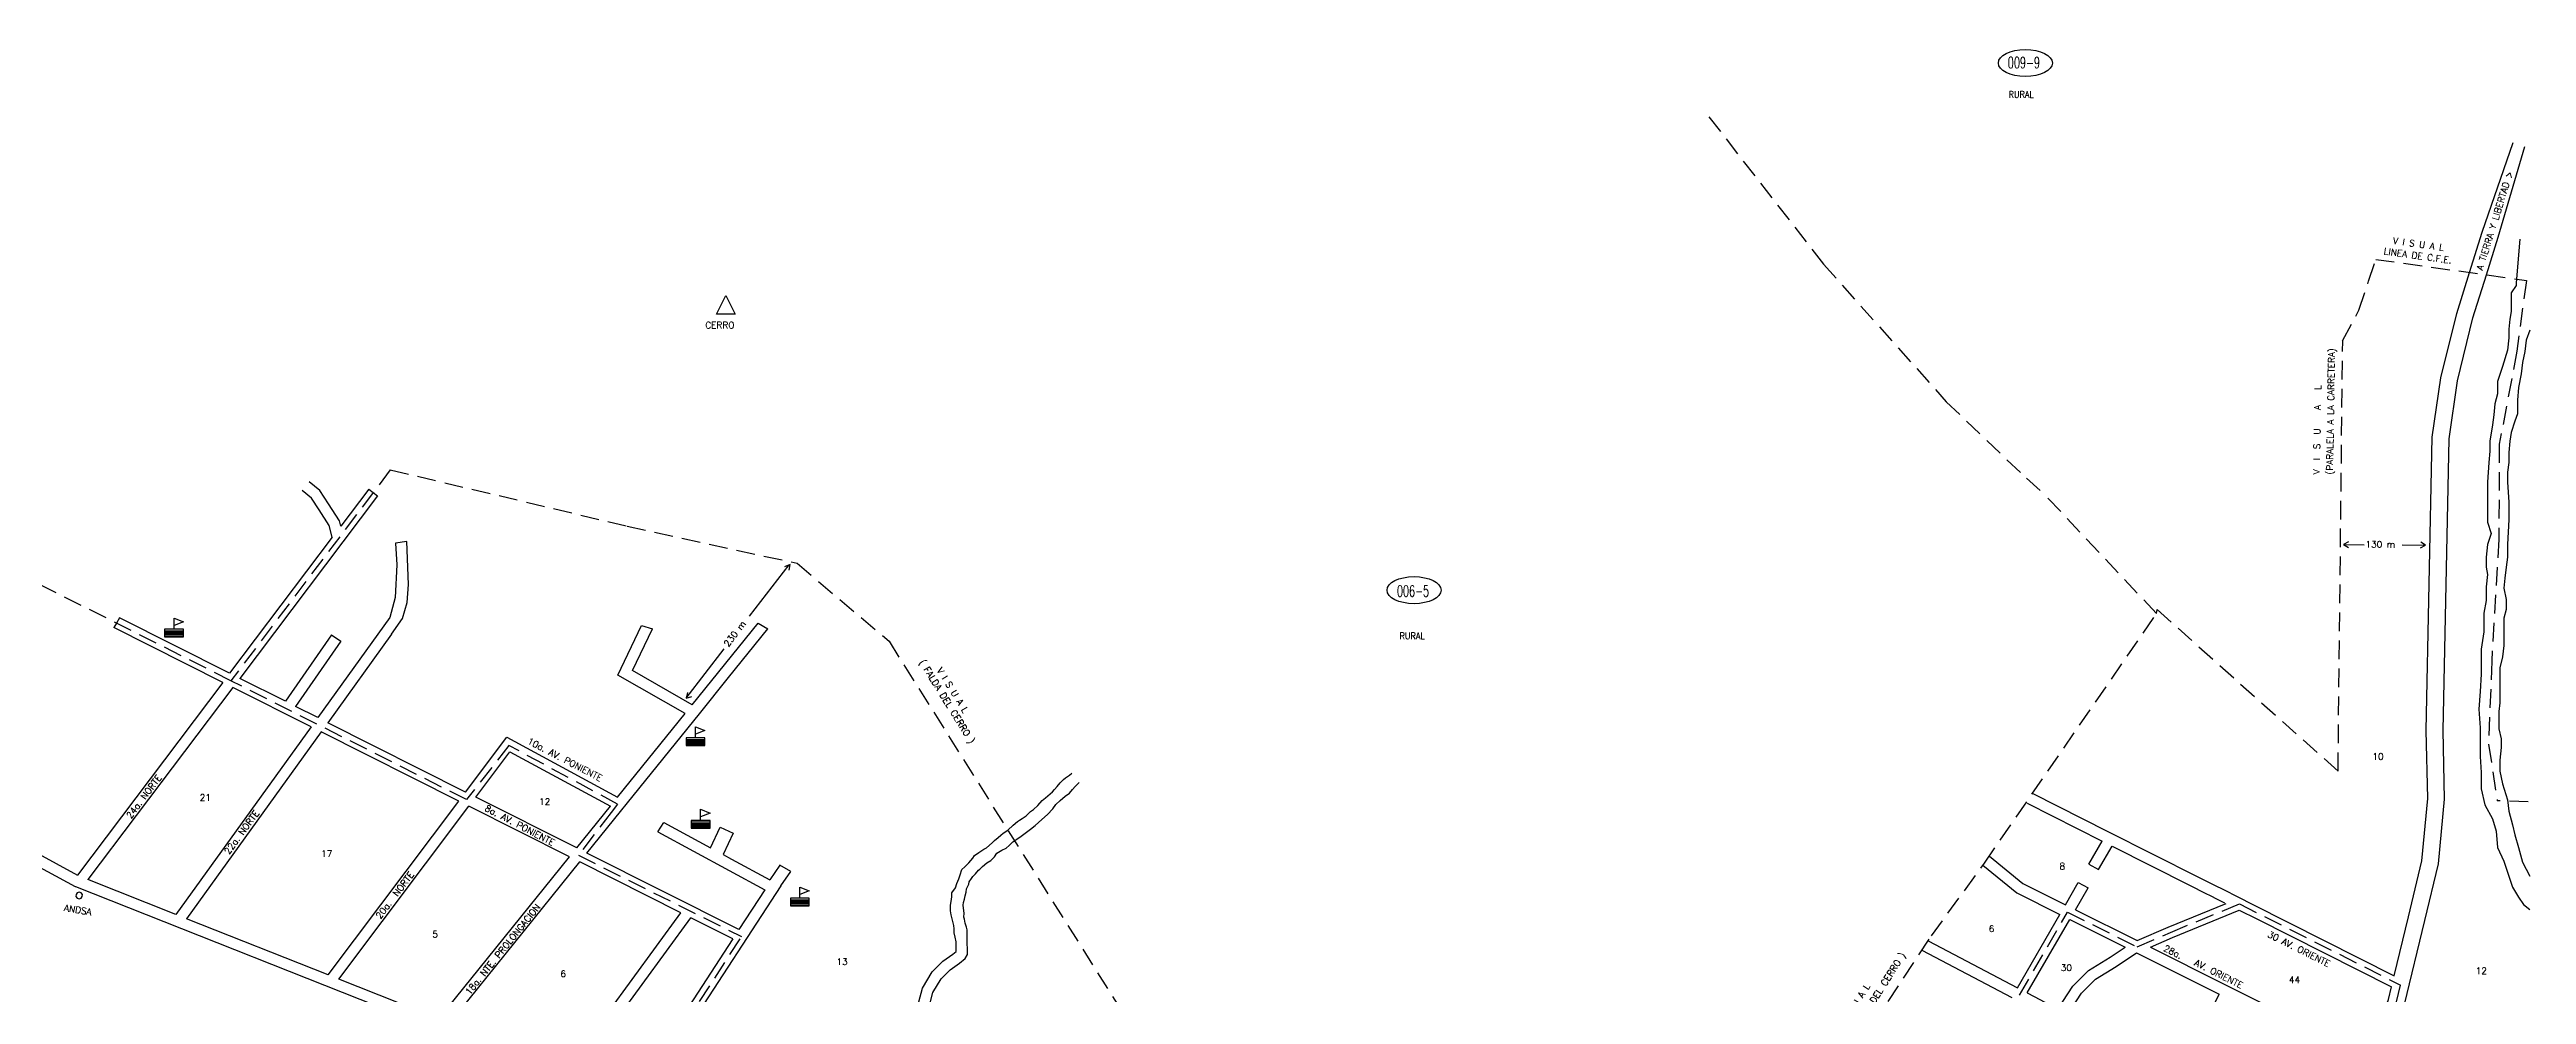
# Model space of a CAD drawing. Extents: x 400988 to 407997, y 1792700 to 1796871.
# Drawn here: x 402801 to 405457, y 1795858 to 1796871 of the extents above; entities that cross this region are included whole.
import ezdxf

# ---------------------------------------------------------------- set-up
doc = ezdxf.new("R2010")
doc.units = 0
doc.header["$LTSCALE"] = 80
doc.header["$MEASUREMENT"] = 0
doc.linetypes.add('HIDDEN', pattern=[0.375, 0.25, -0.125])
doc.layers.get('0').update_dxf_attribs({"linetype": 'CONTINUOUS'})
for name, color, linetype in [('4', 9, 'CONTINUOUS'), ('6', 10, 'CONTINUOUS'), ('9', 5, 'CONTINUOUS'), ('A', 3, 'CONTINUOUS'), ('C', 1, 'CONTINUOUS'), ('D', 6, 'CONTINUOUS'), ('F', 15, 'CONTINUOUS'), ('L', 14, 'CONTINUOUS')]:
    doc.layers.add(name, color=color, linetype=linetype)
doc.styles.add('ROMANS', font='ROMANS', dxfattribs={"height": 7})

# ---------------------------------------------------------------- blocks, each defined once
blk = doc.blocks.new('ELL')
blk.add_circle((0, 0), 1)
blk = doc.blocks.new('ESC')
for p, q in [((0, -2), (0, 10)), ((0, 10), (10, 6)), ((10, 6), (0, 2)), ((-10, -3.5), (10, -3.5)), ((-10, -5), (10, -5)), ((-10, -6.5), (10, -6.5)), ((-10, -8), (10, -8)), ((-10, -9.5), (10, -9.5))]:
    blk.add_line(p, q)
blk.add_lwpolyline([(-10, -2), (-10, -10), (10, -10), (10, -2)], close=True)

msp = doc.modelspace()

# ---------------------------------------------------------------- linework, layer by layer
at = {"layer": '4', "color": 9, "linetype": 'HIDDEN'}
for p, q in [((402996, 1796194.125), (401776.375, 1796808)), ((405255.40625, 1796097.375), (405260.375, 1796558.875)), ((403166.75, 1796420.5), (402996, 1796194.125)), ((405060.71875, 1796266.25), (404940.875, 1796393.875))]:
    msp.add_line(p, q, dxfattribs=at)
for points in [[(404580.78125, 1796799.125), (404703.78125, 1796641), (404703.78125, 1796641), (404835.3125, 1796493.5), (404835.3125, 1796493.5), (404921.1875, 1796411.5), (404921.1875, 1796411.5), (404940.875, 1796393.875)], [(405260.364918, 1796558.900657), (405277.763906, 1796591.706394), (405288.152289, 1796622.886122), (405295.943576, 1796646.270917), (405457.327084, 1796623.741755)], [(405457.327084, 1796623.741755), (405447.16319, 1796547.884841), (405428.352543, 1796448.125428), (405427.892473, 1796346.138927), (405420.198948, 1796215.23692), (405416.849159, 1796126.263312), (405425.960071, 1796066.31565), (405425.865634, 1796065.404087)], [(403166.75, 1796420.5), (403420.96875, 1796360.125), (403603, 1796320.25)], [(403603, 1796320.25), (403701.625, 1796236.5), (403958, 1795829), (403971.34375, 1795819.375), (403998.75, 1795757.625), (404005.6875, 1795747.375)], [(404876.15625, 1795998.375), (405060.71875, 1796266.25), (405061.4375, 1796270.5), (405255.40625, 1796097.375)], [(403410.53125, 1796061.875), (403294, 1796124.75), (403248.65625, 1796066.625), (402996, 1796194.125)], [(405639.077362, 1796058.408851), (405425.865634, 1796065.404087)], [(403410.528392, 1796061.905785), (403403.621951, 1796052.964672), (403368.474622, 1796007.021533), (403543.498446, 1795919.707652)], [(404175.375, 1795574), (404283.8125, 1795509.125), (404375.25, 1795473.875), (404493.40625, 1795467.75), (404525.3125, 1795474.5), (404819.34375, 1795920.5), (404876.15625, 1795998.375)], [(404913.885566, 1795856.87224), (404965.391955, 1795946.017656)], [(404965.391955, 1795946.017656), (405039.965496, 1795908.698558)], [(405039.965496, 1795908.698558), (405075.622007, 1795924.21483), (405149.680454, 1795954.735923)], [(405149.680454, 1795954.735923), (405322.453608, 1795867.588247)], [(403396.28125, 1795734), (403482.25, 1795824.75), (403543.5, 1795919.75)], [(405252.132318, 1795698.110722), (405265.811515, 1795725.624299), (405295.849723, 1795789.013873), (405318.102282, 1795849.624167), (405322.453608, 1795867.588247)]]:
    msp.add_lwpolyline(points, dxfattribs=at)
at = {"layer": '6', "color": 10}
for p, q in [((403143.625, 1796399.875), (403148.40625, 1796396.25)), ((402876.34375, 1796261.75), (402873.09375, 1796256)), ((402994.53125, 1796202.25), (402876.34375, 1796261.75))]:
    msp.add_line(p, q, dxfattribs=at)
at = {"layer": '6', "color": 10, "linetype": 'CONTINUOUS'}
for points in [[(405409.780076, 1796675.451598), (405443.042412, 1796771.780666)], [(405426.972799, 1796670.121467), (405455.638423, 1796767.278368)]]:
    msp.add_lwpolyline(points, dxfattribs=at)
at = {"layer": '6', "color": 10}
for points in [[(405396.386328, 1796632.249094), (405409.780076, 1796675.451598)], [(405414.449741, 1796629.727439), (405426.972799, 1796670.121467)], [(403104.583441, 1796348.103312), (403101.110929, 1796360.843006), (403090.638926, 1796377.607622), (403082.415102, 1796389.950286), (403072.155783, 1796398.16235)], [(403113.719718, 1796360.215676), (403112.22412, 1796365.702616), (403100.72306, 1796384.114645), (403091.368435, 1796398.154464), (403079.65469, 1796407.530722)], [(403143.626233, 1796399.864064), (403113.719718, 1796360.215676)], [(403104.583441, 1796348.103312), (402994.538037, 1796202.211263)]]:
    msp.add_lwpolyline(points, dxfattribs=at)
at = {"layer": '9', "color": 5}
for points in [[(405450.403164, 1796667.813164), (405446.395415, 1796621.022805), (405446.395415, 1796618.349071), (405441.051751, 1796610.327866), (405441.051751, 1796602.306662), (405441.051751, 1796590.274856), (405439.715835, 1796582.253651), (405438.379919, 1796571.558712), (405438.379919, 1796562.200641), (405437.044003, 1796548.831967), (405431.700338, 1796531.452691), (405426.356674, 1796515.410282), (405426.356674, 1796502.041609), (405423.684842, 1796491.34667), (405422.348926, 1796479.314863), (405421.01301, 1796468.619924), (405418.341177, 1796451.240648), (405418.341177, 1796440.545709), (405417.005261, 1796428.513903), (405415.669345, 1796407.124025), (405415.669345, 1796364.344269), (405419.677093, 1796352.312462), (405415.669345, 1796340.280656), (405414.333429, 1796326.911982), (405414.333429, 1796316.217043), (405415.669345, 1796308.195839), (405414.333429, 1796294.827165), (405414.333429, 1796280.121624), (405411.661597, 1796266.75295), (405411.661597, 1796246.699939), (405408.989765, 1796227.983796), (405408.989765, 1796215.95199), (405408.989765, 1796201.246448)], [(405461.090492, 1796570.221845), (405457.082744, 1796559.526906), (405455.746828, 1796547.495099), (405453.074996, 1796535.463293), (405451.73908, 1796523.431487), (405449.067248, 1796508.725945), (405447.731331, 1796495.357272), (405447.731331, 1796480.651731), (405445.059499, 1796472.630526), (405441.051751, 1796460.59872), (405439.715835, 1796451.240648), (405438.379919, 1796439.208842), (405438.379919, 1796428.513903), (405437.044003, 1796417.818964), (405437.044003, 1796407.124025), (405438.379919, 1796385.734147), (405438.379919, 1796379.04981), (405438.379919, 1796367.018003), (405437.044003, 1796340.280656), (405437.044003, 1796326.911982), (405435.708087, 1796316.217043), (405434.372171, 1796304.185237), (405433.036254, 1796293.490298), (405435.708087, 1796281.458491), (405435.708087, 1796270.763552), (405433.036254, 1796261.40548), (405433.036254, 1796244.026204), (405433.036254, 1796231.994398), (405431.700338, 1796219.962592), (405429.028506, 1796207.930785), (405429.028506, 1796197.235846), (405429.025962, 1796170.55127), (405427.689621, 1796161.193198), (405427.689621, 1796151.835126), (405427.689621, 1796142.477055), (405430.362302, 1796131.782116), (405430.362302, 1796122.424044), (405429.025962, 1796109.05537), (405429.025962, 1796097.023564), (405431.698642, 1796083.65489), (405437.044003, 1796066.275614), (405438.380343, 1796054.243808), (405442.389363, 1796039.538267), (405445.062044, 1796028.843328), (405449.071064, 1796015.474654), (405453.080085, 1795999.432245), (405461.098126, 1795984.726704)], [(405408.989765, 1796201.246448), (405407.644518, 1796182.583076), (405406.308178, 1796163.866933), (405407.644518, 1796143.813922), (405407.644518, 1796126.434646), (405407.644518, 1796113.065972), (405408.980859, 1796095.686697), (405408.980859, 1796078.307421), (405412.989879, 1796060.928145), (405421.00792, 1796046.222603), (405425.016941, 1796032.85393), (405426.353281, 1796015.474654), (405433.034982, 1796000.769113), (405438.380343, 1795984.726704), (405442.389363, 1795972.694898), (405449.071064, 1795961.999959), (405454.416425, 1795953.978754), (405461.098126, 1795948.631285)], [(403773.467037, 1795903.690689), (403773.482784, 1795903.895478), (403773.482784, 1795908.61309), (403773.482784, 1795914.274224), (403772.539607, 1795918.991836), (403771.59643, 1795923.709448), (403771.59643, 1795927.955299), (403771.124842, 1795931.729388), (403770.181665, 1795935.975239), (403768.326613, 1795943.091604), (403767.383436, 1795947.337455), (403767.383436, 1795953.47035), (403768.326613, 1795957.24444), (403768.798201, 1795962.433813), (403768.798201, 1795966.679664), (403773.042497, 1795971.869037), (403774.457262, 1795976.586649), (403776.343616, 1795981.776022), (403777.758381, 1795986.021872), (403779.644735, 1795991.683007), (403782.945854, 1795994.513574), (403787.19015, 1795998.759424), (403791.434446, 1796003.948797), (403793.320799, 1796006.779365), (403798.036684, 1796010.081693), (403799.923037, 1796011.496976), (403803.224156, 1796013.384021), (403806.053687, 1796014.799305), (403812.187432, 1796020.392909), (403814.545375, 1796022.751715), (403818.78967, 1796026.054043), (403821.619201, 1796028.412849), (403823.977143, 1796030.771655), (403829.164616, 1796034.073983), (403834.823677, 1796039.263356), (403839.539561, 1796043.037446), (403841.425915, 1796044.452729), (403844.255446, 1796046.339774), (403848.499741, 1796049.170341), (403853.215626, 1796053.887953), (403856.516745, 1796056.246759), (403861.232629, 1796060.49261), (403865.948513, 1796065.681983), (403869.249632, 1796068.51255), (403876.795047, 1796075.117206), (403879.152989, 1796077.476012), (403881.98252, 1796080.778341), (403885.283639, 1796084.55243), (403888.584758, 1796088.32652), (403890.9427, 1796090.213564), (403895.186996, 1796093.044131), (403897.544938, 1796094.931176)], [(403781.971376, 1795940.692851), (403782.005773, 1795944.911119), (403781.534185, 1795950.100492), (403781.062596, 1795953.40282), (403781.534185, 1795956.233387), (403782.477361, 1795960.007477), (403783.420538, 1795963.309805), (403784.363715, 1795967.555656), (403784.835304, 1795970.857984), (403787.193246, 1795976.047357), (403787.664834, 1795978.406163), (403790.022776, 1795982.180252), (403791.437542, 1795984.067297), (403794.267072, 1795986.897864), (403797.568191, 1795991.143715), (403798.982956, 1795992.087237), (403801.812487, 1795994.917805), (403806.528371, 1795998.691894), (403810.772667, 1796001.522461), (403814.545375, 1796005.296551), (403817.374905, 1796009.07064), (403822.562378, 1796012.372968), (403827.278262, 1796014.731774), (403830.579381, 1796017.562342), (403834.352089, 1796021.336431), (403838.596384, 1796024.166998), (403843.312269, 1796027.469326), (403847.556565, 1796030.771655), (403853.215626, 1796035.017505), (403858.403098, 1796038.791595), (403865.476925, 1796045.396252), (403871.607574, 1796050.585625), (403877.266636, 1796056.71852), (403880.567755, 1796061.436132), (403885.283639, 1796065.681983), (403890.471112, 1796070.399594), (403895.186996, 1796073.701923), (403898.488115, 1796077.476012), (403901.317645, 1796080.778341), (403905.561941, 1796085.024191)], [(403785.90751, 1795900.474009), (403785.744083, 1795901.536672), (403785.744083, 1795907.197807), (403785.272495, 1795911.443657), (403785.272495, 1795917.104791), (403785.272495, 1795922.294165), (403785.272495, 1795927.011776), (403784.800906, 1795929.842344), (403783.386141, 1795934.088194), (403782.442964, 1795938.334045), (403781.971376, 1795940.692851)], [(403731.879178, 1795756.043552), (403736.456473, 1795770.483102), (403735.950071, 1795783.653453), (403734.788893, 1795797.591735), (403733.67688, 1795808.158994), (403730.50508, 1795822.753605), (403731.214358, 1795840.490829), (403737.340155, 1795864.320446), (403747.954136, 1795882.015669), (403759.278679, 1795893.343575), (403769.974272, 1795900.895648), (403773.467037, 1795903.690689)], [(403742.865309, 1795750.988737), (403748.52804, 1795768.852409), (403747.930907, 1795784.382474), (403746.736642, 1795798.717918), (403745.542376, 1795810.066812), (403742.556712, 1795823.804946), (403743.153845, 1795838.737701), (403748.52804, 1795859.643558), (403757.485033, 1795874.576313), (403767.039158, 1795884.133276), (403777.190417, 1795891.300998), (403783.161745, 1795896.07948), (403785.90751, 1795900.474009)]]:
    msp.add_lwpolyline(points, dxfattribs=at)
at = {"layer": 'D', "color": 6}
for p, q in [((402829.8125, 1795965), (402829.78125, 1795962.75)), ((402829.78125, 1795962.75), (402831.03125, 1795960.875)), ((402831.125, 1795966.75), (402829.8125, 1795965)), ((402831.03125, 1795960.875), (402833.125, 1795960.25)), ((402833.25, 1795967.375), (402831.125, 1795966.75)), ((402833.125, 1795960.25), (402835.25, 1795960.875)), ((402835.34375, 1795966.625), (402833.25, 1795967.375)), ((402835.25, 1795960.875), (402836.5625, 1795962.625)), ((402836.625, 1795964.875), (402835.34375, 1795966.625)), ((402836.5625, 1795962.625), (402836.625, 1795964.875))]:
    msp.add_line(p, q, dxfattribs=at)
at = {"layer": 'F', "color": 15}
for p, q in [((403148.40625, 1796396.25), (403153.21875, 1796392.625)), ((402873.09375, 1796256), (402870.375, 1796251.25)), ((403436.34375, 1796253.375), (403447.96875, 1796250)), ((403561.28125, 1796256.125), (403571.6875, 1796249.875)), ((403103.9375, 1796243.625), (403113.78125, 1796236.75)), ((404927.46875, 1796073.5), (405008.53125, 1796032.625)), ((403413.5, 1796053.875), (403421.15625, 1796063.375)), ((403453.59375, 1796032), (403460.28125, 1796042.125)), ((404922.0625, 1796062.875), (405002.5, 1796022.25)), ((404988.03125, 1795997.25), (405002.5, 1796022.25)), ((404998.71875, 1795991.75), (405013.25, 1796016.875)), ((405008.53125, 1796032.625), (405105.15625, 1795983.875)), ((405013.25, 1796016.875), (405096.21875, 1795975)), ((404988.03125, 1795997.25), (404998.71875, 1795991.75)), ((404963.03125, 1795953.875), (404976.6875, 1795977.625)), ((404973.78125, 1795948.5), (404987.375, 1795972)), ((404976.6875, 1795977.625), (404987.375, 1795972)), ((404911.5625, 1795864.875), (404957, 1795943.5)), ((404922.21875, 1795859.25), (404967.75, 1795938.125)), ((404967.75, 1795938.125), (405027.125, 1795908.375)), ((404973.78125, 1795948.5), (405040.15625, 1795915.375)), ((404809.15625, 1795905), (404905.5625, 1795854.5)), ((404815.78125, 1795915.125), (404911.5625, 1795864.875)), ((405054.125, 1795908.375), (405133.34375, 1795868.625)), ((405039.46875, 1795902.25), (405128.03125, 1795857.875)), ((405086, 1795773.375), (405128.03125, 1795857.875)), ((405133.34375, 1795868.625), (405179.0625, 1795845.75))]:
    msp.add_line(p, q, dxfattribs=at)
for points in [[(401694.313946, 1796645.302525), (401707.141606, 1796635.787896), (401784.018723, 1796582.556873), (401889.950629, 1796509.119194), (401995.502848, 1796448.782771), (402119.769493, 1796383.428792), (402231.013809, 1796320.355454), (402389.801623, 1796229.588166), (402543.227018, 1796143.951257), (402762.780907, 1796023.095609), (402831.289172, 1795985.785038)], [(405261.793461, 1795697.326624), (405273.908226, 1795721.69359), (405304.15761, 1795785.528808), (405326.728205, 1795847.005349), (405348.498283, 1795936.88126), (405363.060394, 1795997.956774), (405369.57321, 1796067.221497), (405368.020097, 1796140.732952), (405374.446631, 1796453.900013), (405383.432741, 1796515.861013), (405400.123504, 1796583.517125), (405414.449741, 1796629.727439)], [(405356.473254, 1796455.38205), (405365.745598, 1796519.316691), (405382.774148, 1796588.342024), (405396.386328, 1796632.249094)], [(405315.65206, 1795877.738836), (405330.996575, 1795941.087358), (405345.257848, 1796000.901116), (405351.555363, 1796067.876084), (405350.016195, 1796140.727495), (405356.473254, 1796455.38205)], [(402009.982531, 1796427.609306), (402114.015919, 1796372.896347), (402225.076866, 1796309.926976), (402383.899555, 1796219.139753), (402537.409294, 1796133.455765), (402757.01781, 1796012.570048), (402828.882434, 1795973.431556)], [(403153.206454, 1796392.637767), (403005.432918, 1796196.727869)], [(403184.724474, 1796343.657307), (403172.41909, 1796341.947794), (403173.727377, 1796318.392691), (403171.982995, 1796283.496242), (403166.312566, 1796262.069218)], [(403168.202431, 1796244.158611), (403179.832714, 1796260.813551), (403185.06586, 1796278.261775), (403186.374147, 1796297.454822), (403184.724474, 1796343.657307)], [(402987.193127, 1796192.473792), (402870.372673, 1796251.269524)], [(403166.312566, 1796262.069218), (403088.978897, 1796154.67918)], [(403482.842098, 1796158.895299), (403410.868628, 1796200.357842), (403436.331004, 1796253.43425)], [(403490.46984, 1796168.349899), (403426.501399, 1796205.200898), (403447.973717, 1796249.960017)], [(403490.46984, 1796168.349899), (403561.289611, 1796256.131124)], [(403529.627441, 1796197.77465), (403571.696462, 1796249.919273)], [(403103.938498, 1796243.579645), (403054.273649, 1796172.14633)], [(403113.791164, 1796236.729464), (403065.100423, 1796166.697216)], [(403168.202431, 1796244.158611), (403099.832722, 1796149.21645)], [(403054.273649, 1796172.14633), (403005.432918, 1796196.727869)], [(403498.234574, 1796158.863139), (403529.627441, 1796197.77465)], [(402987.193127, 1796192.473792), (402831.289172, 1795985.785038)], [(402998.088009, 1796186.990398), (402842.600134, 1795980.85326)], [(403081.87823, 1796144.818781), (402998.088009, 1796186.990398)], [(403081.87823, 1796144.818781), (402936.878648, 1795943.463917)], [(403088.978897, 1796154.67918), (403065.100423, 1796166.697216)], [(403247.612224, 1796074.83903), (403099.832722, 1796149.21645)], [(403410.428885, 1796069.138998), (403482.842098, 1796158.895299)], [(403421.150782, 1796063.317647), (403498.234574, 1796158.863139)], [(403092.732055, 1796139.356052), (402948.381279, 1795938.902158)], [(403240.286938, 1796065.091683), (403092.732055, 1796139.356052)], [(403247.612224, 1796074.83903), (403291.752067, 1796133.573438), (403410.428885, 1796069.138998)], [(403258.50361, 1796069.357396), (403295.125046, 1796118.087481), (403402.768254, 1796059.643634)], [(403100.204298, 1795878.691588), (403240.286938, 1796065.091683)], [(403366.680023, 1796014.91221), (403258.50361, 1796069.357396)], [(403111.768604, 1795874.10537), (403251.178324, 1796059.610048)], [(403358.97165, 1796005.357669), (403251.178324, 1796059.610048)], [(403366.680023, 1796014.91221), (403402.768254, 1796059.643634)], [(403377.645792, 1796009.393138), (403413.490151, 1796053.822282)], [(403460.282885, 1796042.071247), (403510.188746, 1796014.975339)], [(403510.188746, 1796014.975339), (403520.618828, 1796037.234033), (403534.400163, 1796030.847768), (403523.687026, 1796007.646577)], [(403453.602435, 1796032.043703), (403568.316866, 1795969.760602), (403540.690114, 1795927.332935)], [(403218.826751, 1795831.647829), (403358.97165, 1796005.357669)], [(403230.507779, 1795827.015321), (403369.93742, 1795999.838598)], [(403478.188922, 1795945.355619), (403369.93742, 1795999.838598)], [(403540.690114, 1795927.332935), (403377.645792, 1796009.393138)], [(403523.687026, 1796007.646577), (403532.725299, 1796002.739333)], [(403532.725299, 1796002.739333), (403573.697423, 1795980.493911)], [(404874.625, 1795996.25), (404910.9375, 1795966.5), (404957, 1795943.5)], [(404881.53125, 1796006.125), (404917.5, 1795976.625), (404963.03125, 1795953.875)], [(405105.15625, 1795983.875), (405125.15625, 1795973.875), (405130.375, 1795971.25), (405137.46875, 1795967.625), (405142.9375, 1795964.875), (405148.0625, 1795962.25), (405149.9375, 1795961.375), (405161.96875, 1795955.25), (405164.09375, 1795954.125), (405315.65625, 1795877.75)], [(403210.240823, 1795822.143643), (402829.540224, 1795973.123384)], [(402936.878648, 1795943.463917), (402842.600134, 1795980.85326)], [(403585.465262, 1795974.104676), (403487.166634, 1795823.142978), (403407.18974, 1795735.677279)], [(405096.21875, 1795975), (405113.65625, 1795966.125), (405118.375, 1795963.75), (405125.96875, 1795960), (405130.96875, 1795957.5), (405133.75, 1795956)], [(403100.204298, 1795878.691588), (402948.381279, 1795938.902158)], [(403347.862182, 1795766.47366), (403478.188922, 1795945.355619)], [(403358.635063, 1795760.881558), (403489.052487, 1795939.887987)], [(403534.101657, 1795917.214741), (403489.052487, 1795939.887987)], [(405040.15625, 1795915.375), (405073.28125, 1795929.75), (405135.28125, 1795955.25)], [(405054.125, 1795908.375), (405077.96875, 1795918.75), (405149.4375, 1795948.125)], [(405149.4375, 1795948.125), (405168.15625, 1795938.75), (405312.75, 1795865.75)], [(403534.101657, 1795917.214741), (403477.647156, 1795830.514983), (403444.653615, 1795794.432022)], [(404955.09375, 1795842), (404970.9375, 1795866.5), (404987.65625, 1795883.25), (405010.96875, 1795897.625), (405027.125, 1795908.375)], [(404965.75, 1795836.5), (404980.3125, 1795859), (404995.15625, 1795873.875), (405017.46875, 1795887.5), (405039.46875, 1795902.25)], [(403218.826751, 1795831.647829), (403111.768604, 1795874.10537)], [(404922.21875, 1795859.25), (404936.5, 1795851.75), (404939.71875, 1795850.125), (404955.09375, 1795842)], [(405289.38271, 1795797.513012), (405309.476359, 1795852.242985), (405312.750958, 1795865.761887)]]:
    msp.add_lwpolyline(points, dxfattribs=at)
at = {"layer": 'F', "linetype": 'CONTINUOUS'}
msp.add_lwpolyline([(403516.492331, 1796587.443336), (403526.581103, 1796607.635246), (403536.669874, 1796587.443336)], close=True, dxfattribs=at)
at = {"layer": 'F', "color": 15, "linetype": 'HIDDEN'}
msp.add_lwpolyline([(403585.465262, 1795974.104676), (403596.203047, 1795989.62737), (403584.543984, 1795996.376382), (403573.697423, 1795980.493911)], dxfattribs=at)
at = {"layer": 'L', "color": 14}
for points in [[(405266.610994, 1796343.330591), (405261.266323, 1796340.273741), (405266.610994, 1796337.301804)], [(405261.266323, 1796340.273741), (405283.33174, 1796340.142346)], [(405324.012193, 1796339.900103), (405349.367049, 1796339.74912)], [(405343.974863, 1796336.776887), (405349.367049, 1796339.74912), (405344.069883, 1796342.804925)], [(403552.085546, 1796263.459266), (403594.391563, 1796318.4751)], [(403594.5347, 1796312.860516), (403595.444039, 1796318.926764), (403589.667287, 1796316.447703)], [(403484.217278, 1796175.567256), (403524.780699, 1796228.316976)], [(403485.596672, 1796181.432232), (403484.192318, 1796175.46113), (403490.153114, 1796177.457506)]]:
    msp.add_lwpolyline(points, dxfattribs=at)

# ---------------------------------------------------------------- block references
at = {"layer": '4', "color": 9, "xscale": 28.996584, "yscale": 14.498292, "zscale": 28.996584}
for p in [(404920.155589, 1796856.899896), (404264.611807, 1796291.390776)]:
    msp.add_blockref('ELL', p, dxfattribs=at)
at = {"layer": 'A', "color": 3, "xscale": 1.006826, "yscale": 1.006826, "zscale": 1.006826}
for p in [(402934.906111, 1796251.384108), (403494.089954, 1796134.862723), (403499.58869, 1796046.227292), (403605.972571, 1795962.78815)]:
    msp.add_blockref('ESC', p, dxfattribs=at)

# ---------------------------------------------------------------- texts
at = {"layer": '4', "color": 9, "style": 'ROMANS'}
for s, height, width, p in [('009-9', 12.08191, 0.63, (404901.253603, 1796851.298184)), ('RURAL', 7.047781, 0.9, (404902.229932, 1796819.651439)), ('006-5', 12.08191, 0.63, (404246.193946, 1796284.392347)), ('RURAL', 7.047781, 0.9, (404249.103877, 1796238.777243))]:
    msp.add_text(s, height=height, dxfattribs=dict(at, width=width)).set_placement(p)
at = {"layer": 'C', "color": 1, "style": 'ROMANS'}
for s, p in [('10', (405292.257838, 1796109.484504)), ('21', (402962.464575, 1796065.440235)), ('12', (403326.340769, 1796061.027559)), ('17', (403092.656639, 1796005.240981)), ('8', (404956.759661, 1795991.719468)), ('6', (404880.882898, 1795924.678574)), ('5', (403211.903775, 1795918.756556)), ('6', (403349.208298, 1795876.376122)), ('13', (403645.242965, 1795889.300382)), ('30', (404958.133862, 1795882.851731)), ('12', (405402.991875, 1795879.479126)), ('44', (405202.733553, 1795869.936186))]:
    msp.add_text(s, height=7, dxfattribs=at).set_placement(p)
at = {"layer": 'D', "color": 6, "style": 'ROMANS'}
for s, rotation, p in [('A TIERRA Y LIBERTAD >', 72.748794, (405410.30865, 1796633.987833)), ('LINEA DE C.F.E.', 352.05286, (405304.113026, 1796651.750397)), ('V I S U A L ', 352.05286, (405314.025444, 1796662.974886)), ('(PARALELA A LA CARRETERA)', 89.027356, (405249.729715, 1796415.284919)), ('V  I  S  U   A   L', 89.027356, (405235.643554, 1796415.576461)), ('( FALDA DEL CERRO )', 301.757356, (403733.69687, 1796214.103798)), ('V I S U A L', 301.757356, (403752.431227, 1796205.521173)), ('10a. AV. PONIENTE', 332.367356, (403313.086158, 1796127.175785)), ('24a. NORTE', 52.979338, (402888.719741, 1796045.667652)), ('22a. NORTE', 53.477356, (402993.760129, 1796007.301858)), ('8a. AV. PONIENTE', 332.367356, (403267.360899, 1796055.190344)), ('20a.  NORTE', 52.646779, (403156.154254, 1795938.044807)), ('ANDSA', 350.597356, (402816.59358, 1795947.293203)), ('18a. NTE. PROLONGACION', 51.127654, (403252.026502, 1795856.584596)), ('28a.', 333.147356, (405067.456146, 1795904.881956)), ('( FALDA DEL CERRO )', 57.661878, (404736.558003, 1795812.327206)), ('AV. ORIENTE', 333.147356, (405100.588335, 1795889.365935)), ('V I S U A L', 57.661878, (404724.651661, 1795819.896203))]:
    msp.add_text(s, height=7, rotation=rotation, dxfattribs=at).set_placement(p)
msp.add_text('CERRO', height=7, dxfattribs=at).set_placement((403504.638061, 1796572.228625))
at = {"layer": 'D', "linetype": 'CONTINUOUS', "style": 'ROMANS'}
msp.add_text('30 AV. ORIENTE', height=7, rotation=333.449302, dxfattribs=at).set_placement((405179.060567, 1795919.731751))
at = {"layer": 'L', "color": 14, "style": 'ROMANS'}
for s, rotation, p in [('130 m', 359.65882, (405284.854068, 1796337.125874)), ('230 m', 52.440475, (403529.262202, 1796229.940405))]:
    msp.add_text(s, height=7, rotation=rotation, dxfattribs=at).set_placement(p)

doc.saveas('drawing.dxf')
